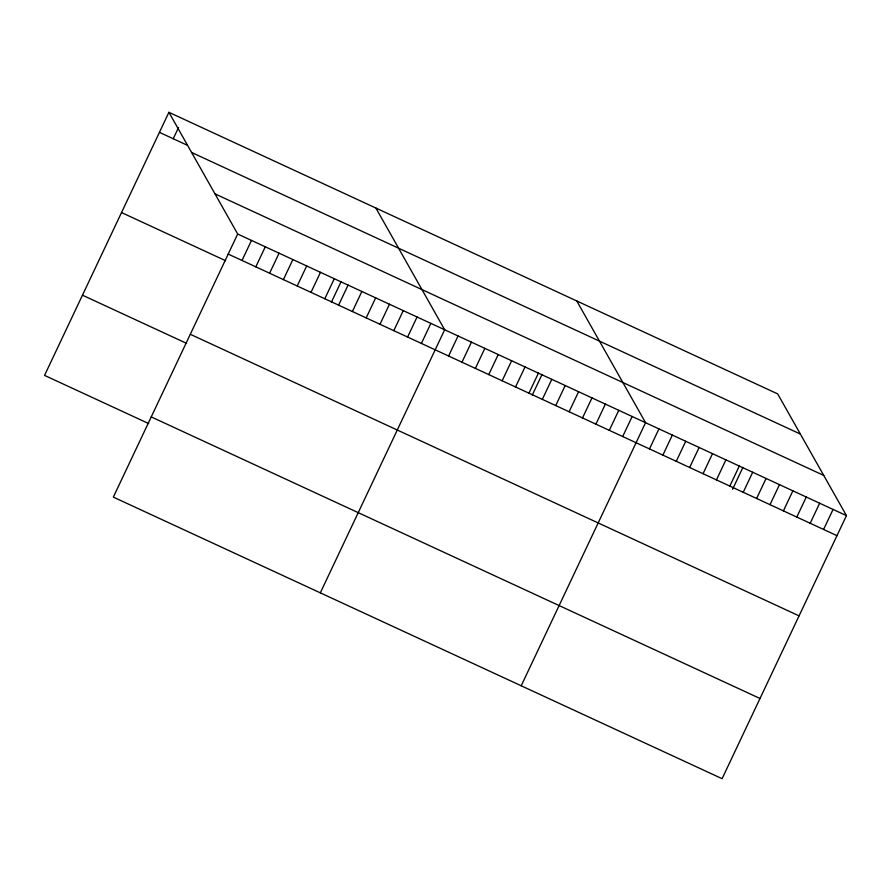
<?xml version="1.0" encoding="UTF-8"?>
<svg xmlns="http://www.w3.org/2000/svg" width="891" height="891" viewBox="0 0 891 891"><rect width="100%" height="100%" fill="white"/><g stroke="black" fill="none" stroke-linecap="round" stroke-linejoin="round"><path stroke-width="1.34" d="M168.911 112.311L237.685 234.032L113.335 497.111L722.089 778.689L846.45 515.611L777.665 393.889L168.911 112.311L44.55 375.389L148.663 423.548M173.233 138.74L178.568 127.458M242.018 260.462L251.485 240.414M255.806 266.843L265.284 246.796M269.605 273.225L279.083 253.178M283.405 279.607L292.883 259.559M297.204 285.989L306.682 265.941M311.004 292.371L320.482 272.323M324.803 298.752L334.281 278.705M331.374 302.216L341.142 281.556M338.602 305.134L348.08 285.087M352.402 311.516L361.88 291.468M366.201 317.898L375.679 297.85M380 324.279L389.478 304.232M393.8 330.661L403.278 310.614M407.599 337.043L417.066 316.996M421.398 343.425L430.865 323.377M320.315 592.849L444.665 329.77L375.891 208.049M448.585 356.01L458.063 335.963M461.983 362.203L471.45 342.155M475.371 368.395L484.849 348.348M488.758 374.588L498.236 354.54M502.156 380.78L511.634 360.744M515.544 386.984L525.022 366.936M528.942 393.176L538.42 373.129M532.261 395.136L542.029 374.476M542.329 399.368L551.807 379.321M555.728 405.561L565.206 385.513M569.115 411.753L578.593 391.717M582.514 417.957L591.992 397.909M595.901 424.149L605.379 404.102M609.299 430.342L618.777 410.294M622.686 436.534L632.165 416.487M521.202 685.769L645.563 422.69L576.778 300.969M649.472 448.93L658.95 428.883M662.871 455.123L672.349 435.075M676.258 461.315L685.736 441.268M689.656 467.508L699.134 447.46M703.044 473.7L712.522 453.664M716.442 479.904L725.92 459.856M729.829 486.096L739.307 466.049M732.58 489.27L742.916 467.396M743.228 492.289L752.706 472.241M756.615 498.481L766.093 478.434M770.013 504.674L779.491 484.637M783.401 510.877L792.879 490.83M796.799 517.07L806.277 497.022M810.186 523.262L819.664 503.215M823.585 529.454L833.063 509.407M159.433 132.358L187.032 145.122M191.61 152.472L800.363 434.051M214.987 193.859L823.752 475.438M237.685 234.032L846.45 515.611M228.219 254.08L836.972 535.647M121.521 212.559L225.635 260.718M190.306 334.281L799.06 615.859M82.462 295.188L186.575 343.347M151.247 416.91L760.001 698.488"/></g></svg>
